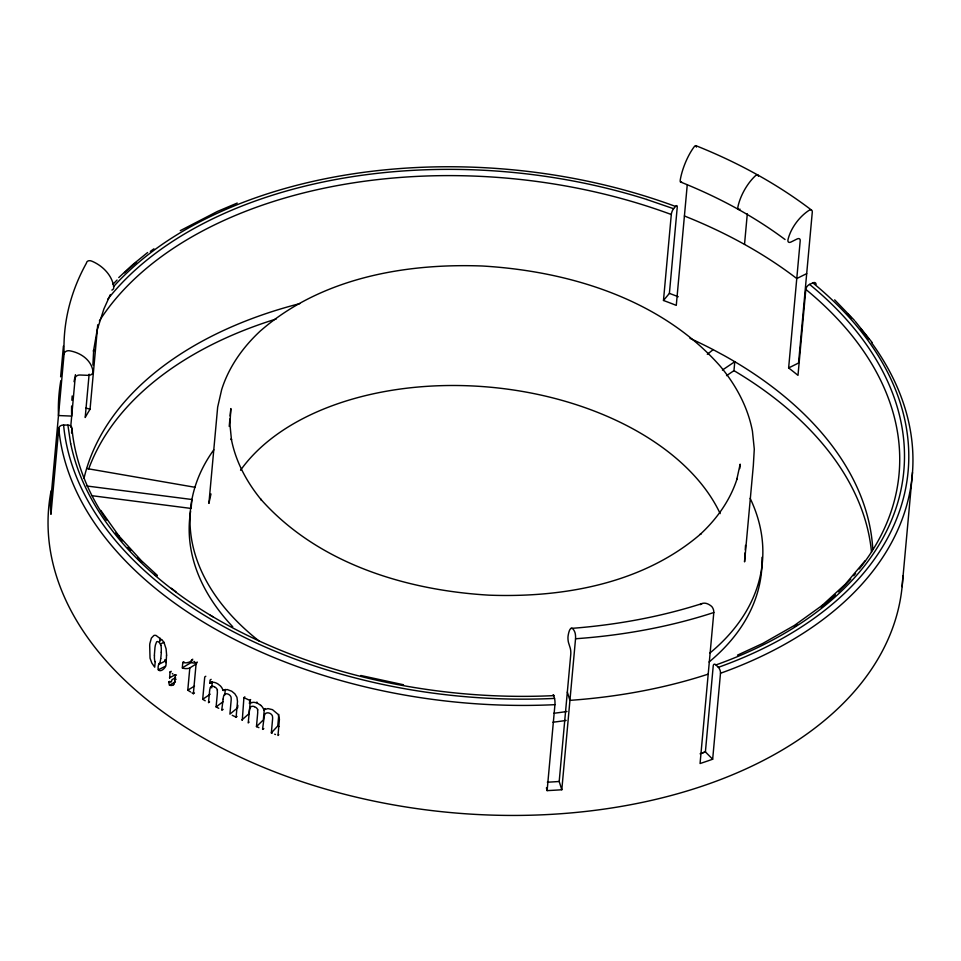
<?xml version="1.0" encoding="UTF-8"?>
<svg xmlns="http://www.w3.org/2000/svg" width="961" height="961" viewBox="0 0 961 961"><rect width="100%" height="100%" fill="white"/><g stroke="black" fill="none" stroke-linecap="round" stroke-linejoin="round"><path stroke-width="1.44" d="M154.349 655.45L154.961 647.63A46.512 25.082 64.4 0 1 155.43 644.987L156.595 641.9A3.784 2.054 63.9 0 1 157.772 641.588A3.82 2.066 63.7 0 1 160.391 644.062L160.895 645.432M92.893 365.12L93.697 349.84L93.469 351.306L97.181 329.923L103.884 308.974L110.383 294.546M161.34 652.411L160.763 658.609M745.087 552.875L744.559 561.861L753.328 465.58L754.289 449.111L752.439 431.201C747.958 407.308 736.126 385.481 720.774 366.838L720.029 365.961C660.796 299.075 569.152 271.122 482.338 266.005C404.941 263.122 321.563 278.029 261.416 330.067L260.515 330.812C243.073 346.945 228.826 366.838 221.655 389.661L217.666 407.116L208.909 503.396L210.976 493.942M745.268 549.872L745.52 545.38M60.627 376.82L63.426 346.008M111.872 290.066A4.421 3.327 29 0 0 113.746 287.183A30.92 23.304 29 0 0 91.595 261.068A4.421 3.327 29 0 0 86.406 263.158A428.522 267.35 5.2 0 0 64.087 353.948L50.344 504.945A428.522 267.35 5.2 0 0 50.957 514.327L58.777 428.366A4.421 3.424 -5.3 0 1 63.486 425.014L67.895 425.098A4.421 3.424 -5.3 0 1 71.979 428.618A415.272 259.086 5.2 0 0 106.503 520.189M70.682 427.261L75.138 378.262A4.421 3.436 -2.1 0 1 79.859 375.006L88.292 375.355A4.421 3.436 -2.1 0 0 93.001 371.511A30.92 24.085 -2.1 0 0 69.528 350.765A4.421 3.436 -2.1 0 0 64.087 353.948M71.57 433.063L71.979 428.618M89.133 374.201L85.193 417.506A415.272 259.086 5.2 0 1 90.058 409.242L97.746 324.758M169.653 677.973L170.025 671.955L171.226 671.307M173.689 684.725A15.22 8.793 60.9 0 0 174.722 680.472L175.298 675.655L176.476 674.994M183.947 661.757L182.794 662.429L182.314 667.799L191.527 662.369L191.78 659.678M190.566 691.956L187.779 690.202L189.81 667.931L196.561 663.751M191.96 692.833L193.365 693.71L196.188 662.766L197.293 662.057M205.234 700.797L202.699 699.32L204.729 676.988L205.798 676.256M229.223 426.42L229.895 418.972M230.159 415.993L230.844 408.557L229.931 424.221L231.481 440.006L231.265 438.696C235.541 461.46 246.821 482.278 261.452 500.044L260.719 499.167C317.61 563.398 405.614 590.246 488.969 595.159C563.29 597.922 643.353 583.603 701.098 533.631L700.197 534.376C716.834 519 730.408 500.044 737.231 478.29L736.787 479.551L740.15 464.151L739.742 468.608M232.226 715.284L236.106 717.194L237.499 701.518L236.947 697.266L234.844 693.806L231.685 691.199L227.18 689.53L223.18 690.466L222.075 688.16A8.06 5.153 52.6 0 0 220.237 685.77L217.907 683.944A12.289 7.652 52.1 0 0 216.333 683.091A10.427 6.535 52.4 0 0 212.982 682.274L209.81 683.139L210.087 680.088L211.132 679.343M211.744 687.884L212.249 682.298M218.748 708.317L216.117 706.9L217.306 693.782A49.395 31.749 53.2 0 0 217.39 692.437L217.27 690.142M221.763 709.915L223.144 699.043M224.766 695.055L225.294 689.385M237.847 705.266L237.607 707.813L229.919 714.119L231.157 700.197A23.34 15.4 50.7 0 0 231.181 698.707C231.865 694.286 223.853 691.115 223.469 696.797A35.833 23.316 52 0 0 223.168 699.055M242.28 720.161L243.914 697.65L244.827 696.833M260.743 705.35L258.233 703.668A12.289 8.229 44.8 0 0 256.527 702.923A10.427 7.015 45.1 0 0 252.899 702.335L249.476 703.416L249.752 700.365L250.653 699.548M250.353 700.917L248.226 722.924L249.115 722.095M258.905 727.657L256.467 726.612L257.656 713.482A49.395 34.055 45.8 0 0 257.728 712.137L257.584 709.879M262.569 729.231L263.987 718.335A35.833 24.938 44.5 0 1 264.311 716.065C264.659 710.503 273.056 712.81 272.6 717.447A23.34 16.421 43 0 1 272.6 718.936L271.35 732.859L272.179 733.195M271.35 732.859L277.765 725.963L278.822 714.455M561.801 789.75L559.194 781.485L570.774 654.261A4.421 0.865 86 0 0 570.221 648.062L568.564 642.777A4.421 0.865 86 0 1 568.071 636.05A30.92 6.09 86 0 1 574.834 632.146A4.421 0.865 86 0 1 575.543 638.753L561.801 789.75A428.522 267.35 5.2 0 1 547.121 790.615L554.941 704.665A4.421 0.757 87.3 0 0 554.545 698.455L553.824 695.692A4.421 0.757 87.3 0 0 552.959 695.296M663.474 300.469L671.295 214.507A4.421 1.369 -69.7 0 1 673.589 208.705L675.559 206.339A4.421 1.369 -69.7 0 1 677.229 207.42L669.397 293.381L663.474 300.469A415.272 259.086 5.2 0 1 676.28 305.382L687.211 185.257M744.523 244.394L747.298 213.847M871.507 552.131A397.602 248.058 5.2 0 0 733.976 370.646L734.781 361.708L722.408 370.057M700.233 604.661A30.92 13.718 71.9 0 1 711.44 606.235A4.421 1.958 71.9 0 1 713.807 612.517L700.064 763.527A428.522 267.35 5.2 0 0 712.666 759.214L720.498 673.253A428.534 267.35 5.2 0 0 871.495 342.596M712.666 759.214L705.398 751.886L713.23 665.925A4.421 2.054 70.3 0 1 715.957 664.928A419.669 261.824 5.2 0 0 809.582 284.396M788.633 367.943L800.213 240.718A4.421 2.463 -52.5 0 0 797.21 238.929L790.879 242.076A4.421 2.463 -52.5 0 1 787.984 239.685A30.92 17.214 -52.5 0 1 808.742 210.543A4.421 2.463 -52.5 0 1 812.297 212.021L798.555 363.018L788.633 367.943A415.272 259.086 5.2 0 1 797.99 375.367L805.823 289.405A4.421 2.547 -50.6 0 1 809.534 284.408L812.946 282.846A4.421 2.547 -50.6 0 1 816.057 284.42M902.103 586.678L912.494 472.404M155.214 661.648L154.709 667.162L151.802 662.994L150.036 658.189L149.688 645.348A54.248 28.614 65.5 0 1 149.856 643.546L151.394 638.08L153.904 635.473A10.03 5.346 63.3 0 1 156.114 635.497L162.397 640.362M166.013 662.694C167.37 669.361 155.226 675.919 158.685 664.351L166.121 660.651M164.824 661.276L164.98 659.558M249.175 712.425L249.271 711.5A36.77 25.046 47.2 0 1 249.548 709.518L250.208 707.56A5.334 3.628 47 0 1 254.016 706.491L254.389 706.647M264.359 708.798L263.35 719.909L256.467 726.612M159.814 641.6L159.91 640.663M175.587 677.697L172.031 679.655L171.394 681.649A4.373 2.511 61.5 0 1 170.818 682.118L168.655 681.998L169.46 685.157A10.367 6.054 63.2 0 0 173.605 684.664M256.743 702.611L256.899 702.01M210.459 687.355L209.834 689.289A36.77 23.268 54.5 0 0 209.57 691.271L208.513 702.671L209.558 701.926M865.128 560.695L845.32 584.204L821.475 606.043M278.786 734.624L278.005 735.489L279.411 719.248L278.161 714.419L272.48 709.662L267.951 708.593L263.963 709.795L262.761 707.584A8.06 5.526 45.2 0 0 260.755 705.338M262.978 729.399L263.807 728.558M263.963 709.795L265.212 708.533M118.744 277.585L132.137 265.14M249.476 703.416L250.821 702.179M241.884 719.969L249.211 713.482M236.106 717.194L237.043 716.401M133.062 264.359L147.622 252.515M707.296 354.285L713.17 349.66L724.126 355.57A397.602 248.058 5.2 0 1 872.768 548.947M222.135 710.119L223.132 709.338M223.18 690.466L224.177 689.698M216.117 706.9L223.228 701.566M822.376 605.286L794.411 625.431L762.902 643.377L737.483 655.138M209.81 683.139L211.9 681.649M202.699 699.32L210.171 694.19M726.54 375.655L733.976 370.646M193.365 693.71L194.47 693.001M191.647 659.919L192.765 659.222M187.779 690.202L194.53 686.022M174.914 679.883L176.091 679.223M180.284 230.652L217.294 211.504L237.223 203.059M169.46 685.157L175.431 681.914M169.484 677.865L175.467 674.622M168.655 681.998L169.857 681.349M160.379 644.074L164.103 642.224M158.181 669.865L165.616 666.165M806.687 273.621L796.765 278.546A415.272 259.086 5.2 0 0 684.412 215.985M158.685 664.351L160.079 662.165A39.593 21.851 63.3 0 0 160.715 658.573M702.155 603.532C659.618 617.142 615.448 625.058 570.942 628.422M86.922 486.014L191.912 499.504L191.095 508.441L92.028 495.708M86.646 468.512L194.915 487.275M360.795 675.487L403.476 684.749M182.794 662.429L184.104 662.718A24.77 14.98 61.8 0 0 187.888 662.585M85.937 408.041L90.058 409.242M646.801 199.516L673.589 208.705M275.507 734.516L274.666 734.18M278.978 726.456L277.765 725.963M695.848 145.652C736.883 162.037 776.164 183.179 811.36 209.966M680.508 181.989C717.531 196.789 753.076 215.636 785.065 239.529M214.327 686.695L213.991 686.55A5.334 3.376 54.2 0 0 210.447 687.343M249.752 700.365L243.914 697.65M194.759 661.877L193.906 661.348M175.298 675.655L174.638 675.199M172.98 674.045L172.319 673.577M170.686 672.424L170.025 671.955M157.352 575.387L141.243 560.539L118.563 535.565M715.957 664.928L718.384 667.378A4.421 2.054 70.3 0 1 720.498 673.253M834.665 299.856L854.329 320.253M855.074 321.154L872.071 342.428M100.809 510.447L119.32 536.502M567.338 692.088L569.933 700.353A428.522 267.35 5.2 0 0 708.197 674.129M546.413 787.852L547.121 790.615M70.646 443.646L67.895 425.098M166.637 655.234L166.085 648.855L164.379 643.606A10.139 5.502 62.9 0 0 162.409 640.338M254.389 706.719A3.988 2.691 45.6 0 1 257.86 709.867M214.327 686.767A3.988 2.499 52.9 0 1 217.51 690.142M189.846 668.015A26.403 16.229 63.1 0 1 182.35 668.063M191.756 660.039A14.451 8.709 58.3 0 1 187.851 662.489M196.717 662.982A25.43 15.604 63.1 0 1 191.563 662.622M166.493 655.15A54.801 30.764 62.4 0 1 165.893 662.585M159.814 640.591A53.972 28.53 65.4 0 1 160.139 638.224M154.985 661.624A12.445 6.787 64.2 0 1 154.517 655.606M161.004 645.468A22.271 12.193 63.5 0 1 161.112 652.219M902.847 575.687A428.522 267.35 5.2 0 1 445.411 812.069A428.522 267.35 5.2 0 1 51.101 490.819M240.55 470.241A256.239 159.862 5.2 0 1 489.726 387.151A256.239 159.862 5.2 0 1 720.161 513.606M750.157 498.339A287.159 179.154 5.2 0 1 709.891 653.048M566.978 711.476A287.159 179.154 5.2 0 1 553.776 713.278M258.965 640.915A287.159 179.154 5.2 0 1 213.822 449.784M705.518 751.754A397.602 248.058 5.2 0 1 700.088 753.82M83.991 478.35A397.602 248.058 5.2 0 1 299.844 303.604M689.986 338.344A397.602 248.058 5.2 0 1 713.17 349.66M812.862 282.882A423.945 264.491 5.2 0 1 718.335 667.33M113.542 286.642A423.945 264.491 5.2 0 1 675.523 206.435M553.884 695.62A419.669 261.824 5.2 0 1 70.706 443.622M107.764 299.231A419.669 261.824 5.2 0 1 646.777 199.468M705.398 751.886A415.272 259.086 5.2 0 1 701.362 753.316M559.194 781.485A415.272 259.086 5.2 0 1 547.35 782.206M805.823 289.405A415.272 259.086 5.2 0 1 859.302 568.972M855.602 573.501A415.272 259.086 5.2 0 1 853.704 575.747M850.761 579.087A415.272 259.086 5.2 0 1 838.472 591.844M835.337 594.811A415.272 259.086 5.2 0 1 821.223 607.1M796.945 624.854A415.272 259.086 5.2 0 1 794.483 626.464M212.777 616.734A415.272 259.086 5.2 0 1 210.291 615.22M175.995 591.832A415.272 259.086 5.2 0 1 171.382 588.264M156.823 576.216A415.272 259.086 5.2 0 1 154.577 574.246M141.663 562.149A415.272 259.086 5.2 0 1 137.579 558.041M130.696 550.749A415.272 259.086 5.2 0 1 127.861 547.59M122.203 541.007A415.272 259.086 5.2 0 1 115.776 532.995M99.379 320.902A415.272 259.086 5.2 0 1 671.295 214.507M669.397 293.381A428.522 267.35 5.2 0 1 678.238 296.733M554.941 704.665A428.534 267.35 5.2 0 1 58.777 428.366M113.014 284.228A428.534 267.35 5.2 0 1 117.074 280.035M124.498 272.828A428.534 267.35 5.2 0 1 136.558 262.209M150.324 251.446A428.534 267.35 5.2 0 1 153.916 248.827M847.35 313.718A428.534 267.35 5.2 0 1 851.374 318.031M860.9 328.974A428.534 267.35 5.2 0 1 868.84 339.005M554.533 698.407A423.945 264.491 5.2 0 1 63.594 425.014M761.989 557.308A287.159 179.154 5.2 0 1 709.074 661.997M566.161 720.414A287.159 179.154 5.2 0 1 552.959 722.216M232.742 626.764A287.159 179.154 5.2 0 1 190.59 511.384M88.604 469.172A397.602 248.058 5.2 0 1 276.215 318.992M71.631 406.022A415.272 259.086 5.2 0 0 71.691 416.089L58.477 415.548A428.522 267.35 5.2 0 1 60.819 380.676M71.871 400.269A415.272 259.086 5.2 0 1 72.183 395.968M74.057 381.745A415.272 259.086 5.2 0 1 75.463 374.682M758.397 176.283A4.421 1.994 -60.9 0 0 755.478 175.731A30.92 13.995 -60.9 0 0 737.904 206.951A4.421 1.994 -60.9 0 0 740.042 209.126M713.807 612.517A428.522 267.35 5.2 0 1 575.543 638.753M696.377 147.105A4.421 1.478 -68.3 0 0 694.202 146.757A30.92 10.367 -68.3 0 0 680.292 179.719A4.421 1.478 -68.3 0 0 681.565 181.869"/></g></svg>
